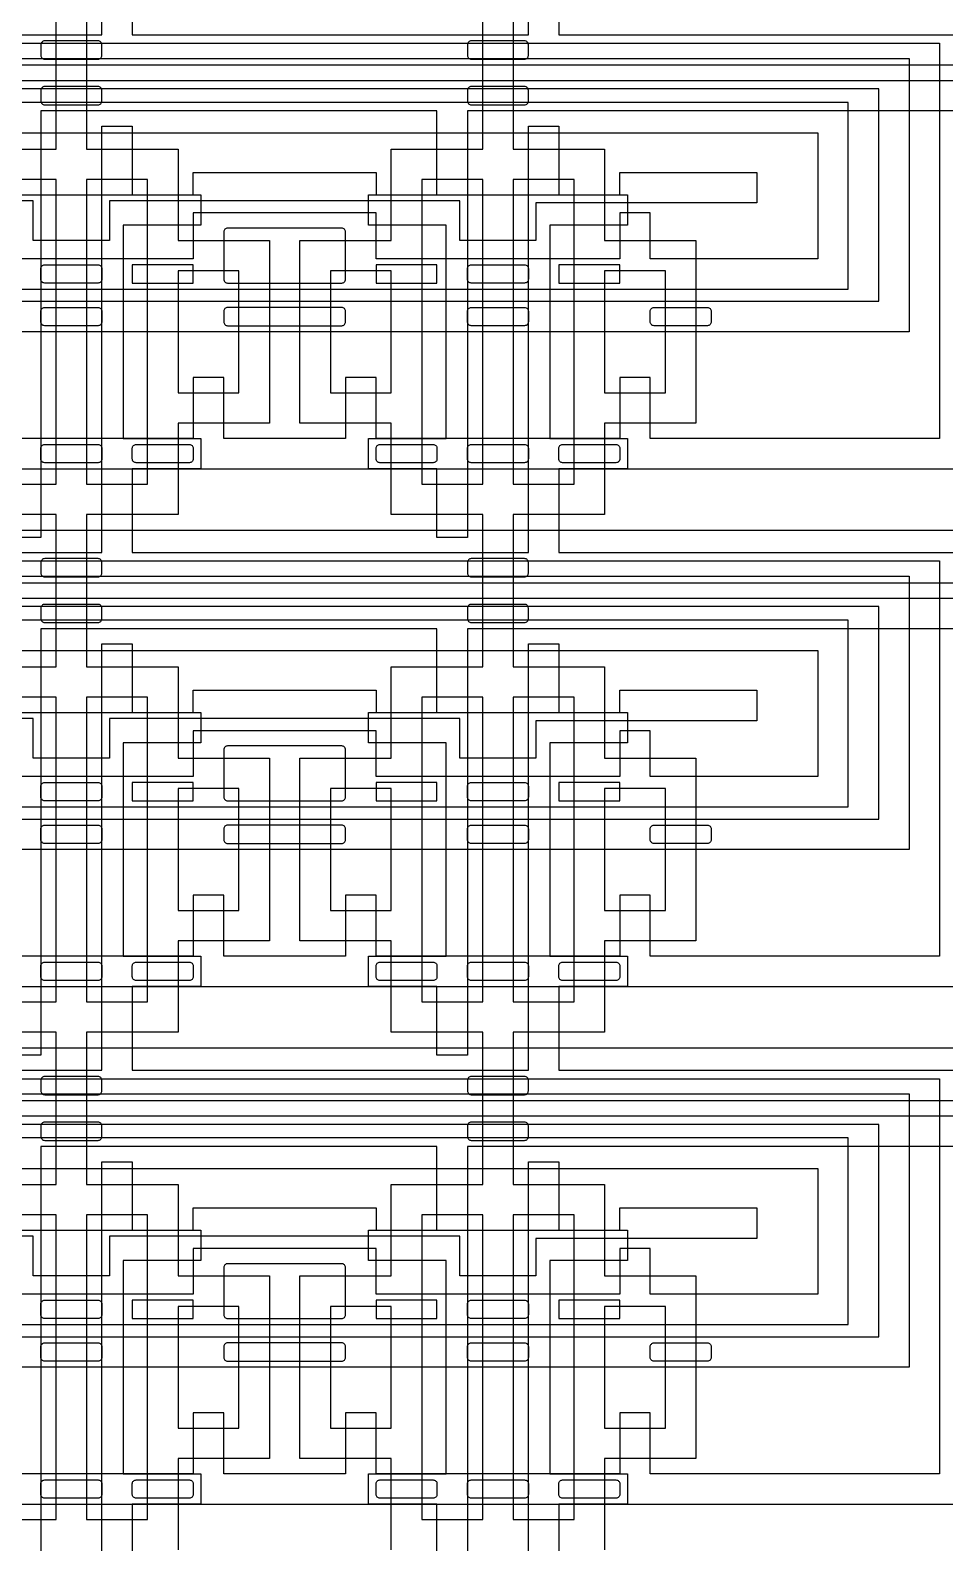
# Model space of a CAD drawing. Extents: x 0 to 194465, y -118660 to 40475.
# Drawn here: x 38877 to 41879, y 13247 to 18213 of the extents above; entities that cross this region are included whole.
import ezdxf

# ---------------------------------------------------------------- set-up
doc = ezdxf.new("R2010")
doc.units = 13
for name, color, linetype in [('Control 1 - Push up', 6, 'Continuous'), ('Control 2 - Push down', 1, 'Continuous'), ('Flow', 5, 'Continuous')]:
    doc.layers.add(name, color=color, linetype=linetype)

msp = doc.modelspace()

# ---------------------------------------------------------------- linework, layer by layer
at = {"layer": 'Control 1 - Push up'}
for points in [[(18462.498876, 16773.1072), (41962.498876, 16773.1072), (41962.498876, 18270.606938), (18462.498876, 18270.606938)], [(18362.498876, 18170.606938), (41862.498876, 18170.606938), (41862.498876, 16873.1072), (40912.498876, 16873.1072), (40912.498876, 17073.1072), (40812.498876, 17073.1072), (40812.498876, 16873.1072), (40012.498876, 16873.1072), (40012.498876, 17073.1072), (39912.498876, 17073.1072), (39912.498876, 16873.1072), (39512.498876, 16873.1072), (39512.498876, 17073.1072), (39412.498876, 17073.1072), (39412.498876, 16873.1072), (38612.498876, 16873.1072)], [(18262.498876, 18120.606938), (41762.498876, 18120.606938), (41762.498876, 17223.1072), (18262.498876, 17223.1072)], [(18162.498876, 17323.106938), (41662.498876, 17323.1072), (41662.498876, 18020.606938), (18162.498876, 18020.606938)], [(18062.498876, 17363.106939), (41562.498876, 17363.107199), (41562.498876, 17976.067922), (18062.498876, 17976.067922)], [(17962.498876, 17876.067922), (41462.498876, 17876.067922), (41462.498876, 17463.1072), (40912.498876, 17463.1072), (40912.498876, 17613.1072), (40812.498876, 17613.1072), (40812.498876, 17463.1072), (40012.498876, 17463.1072), (40012.498876, 17613.1072), (39412.498876, 17613.1072), (39412.498876, 17463.1072), (38612.498876, 17463.1072), (38612.498876, 17613.1072), (38012.498876, 17613.1072), (38012.498876, 17463.1072), (37212.498876, 17463.1072), (37212.498876, 17613.1072), (36612.498876, 17613.1072), (36612.498876, 17463.1072), (35812.498876, 17463.1072), (35812.498876, 17613.1072), (35212.498876, 17613.1072)], [(38612.498876, 17673.1072), (39412.498876, 17673.1072), (39412.498876, 17746.1072), (40012.498876, 17746.1072), (40012.498876, 17673.1072), (40812.498876, 17673.1072), (40812.498876, 17746.1072), (41262.498876, 17746.1072), (41262.498876, 17646.1072), (40537.498876, 17646.1072), (40537.498876, 17523.1072), (40287.498876, 17523.1072), (40287.498876, 17653.1072), (39137.498876, 17653.1072), (39137.498876, 17523.1072), (38887.498876, 17523.1072), (38887.498876, 17653.1072), (37737.498876, 17653.1072)], [(18462.498876, 15073.1072), (41962.498876, 15073.1072), (41962.498876, 16570.606938), (18462.498876, 16570.606938)], [(18362.498876, 16470.606938), (41862.498876, 16470.606938), (41862.498876, 15173.1072), (40912.498876, 15173.1072), (40912.498876, 15373.1072), (40812.498876, 15373.1072), (40812.498876, 15173.1072), (40012.498876, 15173.1072), (40012.498876, 15373.1072), (39912.498876, 15373.1072), (39912.498876, 15173.1072), (39512.498876, 15173.1072), (39512.498876, 15373.1072), (39412.498876, 15373.1072), (39412.498876, 15173.1072), (38612.498876, 15173.1072)], [(18262.498876, 16420.606938), (41762.498876, 16420.606938), (41762.498876, 15523.1072), (18262.498876, 15523.1072)], [(18162.498876, 15623.106938), (41662.498876, 15623.1072), (41662.498876, 16320.606938), (18162.498876, 16320.606938)], [(18062.498876, 15663.106939), (41562.498876, 15663.107199), (41562.498876, 16276.067922), (18062.498876, 16276.067922)], [(17962.498876, 16176.067922), (41462.498876, 16176.067922), (41462.498876, 15763.1072), (40912.498876, 15763.1072), (40912.498876, 15913.1072), (40812.498876, 15913.1072), (40812.498876, 15763.1072), (40012.498876, 15763.1072), (40012.498876, 15913.1072), (39412.498876, 15913.1072), (39412.498876, 15763.1072), (38612.498876, 15763.1072), (38612.498876, 15913.1072), (38012.498876, 15913.1072), (38012.498876, 15763.1072), (37212.498876, 15763.1072), (37212.498876, 15913.1072), (36612.498876, 15913.1072), (36612.498876, 15763.1072), (35812.498876, 15763.1072), (35812.498876, 15913.1072), (35212.498876, 15913.1072)], [(38612.498876, 15973.1072), (39412.498876, 15973.1072), (39412.498876, 16046.1072), (40012.498876, 16046.1072), (40012.498876, 15973.1072), (40812.498876, 15973.1072), (40812.498876, 16046.1072), (41262.498876, 16046.1072), (41262.498876, 15946.1072), (40537.498876, 15946.1072), (40537.498876, 15823.1072), (40287.498876, 15823.1072), (40287.498876, 15953.1072), (39137.498876, 15953.1072), (39137.498876, 15823.1072), (38887.498876, 15823.1072), (38887.498876, 15953.1072), (37737.498876, 15953.1072)], [(18462.498876, 13373.1072), (41962.498876, 13373.1072), (41962.498876, 14870.606938), (18462.498876, 14870.606938)], [(18362.498876, 14770.606938), (41862.498876, 14770.606938), (41862.498876, 13473.1072), (40912.498876, 13473.1072), (40912.498876, 13673.1072), (40812.498876, 13673.1072), (40812.498876, 13473.1072), (40012.498876, 13473.1072), (40012.498876, 13673.1072), (39912.498876, 13673.1072), (39912.498876, 13473.1072), (39512.498876, 13473.1072), (39512.498876, 13673.1072), (39412.498876, 13673.1072), (39412.498876, 13473.1072), (38612.498876, 13473.1072)], [(18262.498876, 14720.606938), (41762.498876, 14720.606938), (41762.498876, 13823.1072), (18262.498876, 13823.1072)], [(18162.498876, 13923.106938), (41662.498876, 13923.1072), (41662.498876, 14620.606938), (18162.498876, 14620.606938)], [(18062.498876, 13963.106939), (41562.498876, 13963.107199), (41562.498876, 14576.067922), (18062.498876, 14576.067922)], [(17962.498876, 14476.067922), (41462.498876, 14476.067922), (41462.498876, 14063.1072), (40912.498876, 14063.1072), (40912.498876, 14213.1072), (40812.498876, 14213.1072), (40812.498876, 14063.1072), (40012.498876, 14063.1072), (40012.498876, 14213.1072), (39412.498876, 14213.1072), (39412.498876, 14063.1072), (38612.498876, 14063.1072), (38612.498876, 14213.1072), (38012.498876, 14213.1072), (38012.498876, 14063.1072), (37212.498876, 14063.1072), (37212.498876, 14213.1072), (36612.498876, 14213.1072), (36612.498876, 14063.1072), (35812.498876, 14063.1072), (35812.498876, 14213.1072), (35212.498876, 14213.1072)], [(38612.498876, 14273.1072), (39412.498876, 14273.1072), (39412.498876, 14346.1072), (40012.498876, 14346.1072), (40012.498876, 14273.1072), (40812.498876, 14273.1072), (40812.498876, 14346.1072), (41262.498876, 14346.1072), (41262.498876, 14246.1072), (40537.498876, 14246.1072), (40537.498876, 14123.1072), (40287.498876, 14123.1072), (40287.498876, 14253.1072), (39137.498876, 14253.1072), (39137.498876, 14123.1072), (38887.498876, 14123.1072), (38887.498876, 14253.1072), (37737.498876, 14253.1072)]]:
    msp.add_lwpolyline(points, dxfattribs=at)
for points in [[(39912.498876, 17550.6072, 0.414214), (39899.998876, 17563.1072), (39524.998876, 17563.1072, 0.414214), (39512.498876, 17550.6072), (39512.498876, 17395.6072, 0.414214), (39524.998876, 17383.1072), (39899.998876, 17383.1072, 0.414214), (39912.498876, 17395.6072)], [(38924.998876, 17383.1072, -0.414214), (38912.498876, 17395.6072), (38912.498876, 17430.6072, -0.414214), (38924.998876, 17443.1072), (39099.998876, 17443.1072, -0.414214), (39112.498876, 17430.6072), (39112.498876, 17395.6072, -0.414214), (39099.998876, 17383.1072)], [(40324.998876, 17383.1072, -0.414214), (40312.498876, 17395.6072), (40312.498876, 17430.6072, -0.414214), (40324.998876, 17443.1072), (40499.998876, 17443.1072, -0.414214), (40512.498876, 17430.6072), (40512.498876, 17395.6072, -0.414214), (40499.998876, 17383.1072)], [(38924.998876, 17243.1072, -0.414214), (38912.498876, 17255.6072), (38912.498876, 17290.6072, -0.414214), (38924.998876, 17303.1072), (39099.998876, 17303.1072, -0.414214), (39112.498876, 17290.6072), (39112.498876, 17255.6072, -0.414214), (39099.998876, 17243.1072)], [(39524.998876, 17243.1072), (39899.998876, 17243.1072, 0.414214), (39912.498876, 17255.6072), (39912.498876, 17290.6072, 0.414214), (39899.998876, 17303.1072), (39524.998876, 17303.1072, 0.414214), (39512.498876, 17290.6072), (39512.498876, 17255.6072, 0.414214)], [(40324.998876, 17243.1072, -0.414214), (40312.498876, 17255.6072), (40312.498876, 17290.6072, -0.414214), (40324.998876, 17303.1072), (40499.998876, 17303.1072, -0.414214), (40512.498876, 17290.6072), (40512.498876, 17255.6072, -0.414214), (40499.998876, 17243.1072)], [(40924.998876, 17243.1072, -0.414214), (40912.498876, 17255.6072), (40912.498876, 17290.6072, -0.414214), (40924.998876, 17303.1072), (41099.998876, 17303.1072, -0.414214), (41112.498876, 17290.6072), (41112.498876, 17255.6072, -0.414214), (41099.998876, 17243.1072)], [(38924.998876, 16793.1072, -0.414214), (38912.498876, 16805.6072), (38912.498876, 16840.6072, -0.414214), (38924.998876, 16853.1072), (39099.998876, 16853.1072, -0.414214), (39112.498876, 16840.6072), (39112.498876, 16805.6072, -0.414214), (39099.998876, 16793.1072)], [(39224.998876, 16793.1072, -0.414214), (39212.498876, 16805.6072), (39212.498876, 16840.6072, -0.414214), (39224.998876, 16853.1072), (39399.998876, 16853.1072, -0.414214), (39412.498876, 16840.6072), (39412.498876, 16805.6072, -0.414214), (39399.998876, 16793.1072)], [(40024.998876, 16793.1072, -0.414214), (40012.498876, 16805.6072), (40012.498876, 16840.6072, -0.414214), (40024.998876, 16853.1072), (40199.998876, 16853.1072, -0.414214), (40212.498876, 16840.6072), (40212.498876, 16805.6072, -0.414214), (40199.998876, 16793.1072)], [(40324.998876, 16793.1072, -0.414214), (40312.498876, 16805.6072), (40312.498876, 16840.6072, -0.414214), (40324.998876, 16853.1072), (40499.998876, 16853.1072, -0.414214), (40512.498876, 16840.6072), (40512.498876, 16805.6072, -0.414214), (40499.998876, 16793.1072)], [(40624.998876, 16793.1072, -0.414214), (40612.498876, 16805.6072), (40612.498876, 16840.6072, -0.414214), (40624.998876, 16853.1072), (40799.998876, 16853.1072, -0.414214), (40812.498876, 16840.6072), (40812.498876, 16805.6072, -0.414214), (40799.998876, 16793.1072)], [(39912.498876, 15850.6072, 0.414214), (39899.998876, 15863.1072), (39524.998876, 15863.1072, 0.414214), (39512.498876, 15850.6072), (39512.498876, 15695.6072, 0.414214), (39524.998876, 15683.1072), (39899.998876, 15683.1072, 0.414214), (39912.498876, 15695.6072)], [(38924.998876, 15683.1072, -0.414214), (38912.498876, 15695.6072), (38912.498876, 15730.6072, -0.414214), (38924.998876, 15743.1072), (39099.998876, 15743.1072, -0.414214), (39112.498876, 15730.6072), (39112.498876, 15695.6072, -0.414214), (39099.998876, 15683.1072)], [(40324.998876, 15683.1072, -0.414214), (40312.498876, 15695.6072), (40312.498876, 15730.6072, -0.414214), (40324.998876, 15743.1072), (40499.998876, 15743.1072, -0.414214), (40512.498876, 15730.6072), (40512.498876, 15695.6072, -0.414214), (40499.998876, 15683.1072)], [(38924.998876, 15543.1072, -0.414214), (38912.498876, 15555.6072), (38912.498876, 15590.6072, -0.414214), (38924.998876, 15603.1072), (39099.998876, 15603.1072, -0.414214), (39112.498876, 15590.6072), (39112.498876, 15555.6072, -0.414214), (39099.998876, 15543.1072)], [(39524.998876, 15543.1072), (39899.998876, 15543.1072, 0.414214), (39912.498876, 15555.6072), (39912.498876, 15590.6072, 0.414214), (39899.998876, 15603.1072), (39524.998876, 15603.1072, 0.414214), (39512.498876, 15590.6072), (39512.498876, 15555.6072, 0.414214)], [(40324.998876, 15543.1072, -0.414214), (40312.498876, 15555.6072), (40312.498876, 15590.6072, -0.414214), (40324.998876, 15603.1072), (40499.998876, 15603.1072, -0.414214), (40512.498876, 15590.6072), (40512.498876, 15555.6072, -0.414214), (40499.998876, 15543.1072)], [(40924.998876, 15543.1072, -0.414214), (40912.498876, 15555.6072), (40912.498876, 15590.6072, -0.414214), (40924.998876, 15603.1072), (41099.998876, 15603.1072, -0.414214), (41112.498876, 15590.6072), (41112.498876, 15555.6072, -0.414214), (41099.998876, 15543.1072)], [(38924.998876, 15093.1072, -0.414214), (38912.498876, 15105.6072), (38912.498876, 15140.6072, -0.414214), (38924.998876, 15153.1072), (39099.998876, 15153.1072, -0.414214), (39112.498876, 15140.6072), (39112.498876, 15105.6072, -0.414214), (39099.998876, 15093.1072)], [(39224.998876, 15093.1072, -0.414214), (39212.498876, 15105.6072), (39212.498876, 15140.6072, -0.414214), (39224.998876, 15153.1072), (39399.998876, 15153.1072, -0.414214), (39412.498876, 15140.6072), (39412.498876, 15105.6072, -0.414214), (39399.998876, 15093.1072)], [(40024.998876, 15093.1072, -0.414214), (40012.498876, 15105.6072), (40012.498876, 15140.6072, -0.414214), (40024.998876, 15153.1072), (40199.998876, 15153.1072, -0.414214), (40212.498876, 15140.6072), (40212.498876, 15105.6072, -0.414214), (40199.998876, 15093.1072)], [(40324.998876, 15093.1072, -0.414214), (40312.498876, 15105.6072), (40312.498876, 15140.6072, -0.414214), (40324.998876, 15153.1072), (40499.998876, 15153.1072, -0.414214), (40512.498876, 15140.6072), (40512.498876, 15105.6072, -0.414214), (40499.998876, 15093.1072)], [(40624.998876, 15093.1072, -0.414214), (40612.498876, 15105.6072), (40612.498876, 15140.6072, -0.414214), (40624.998876, 15153.1072), (40799.998876, 15153.1072, -0.414214), (40812.498876, 15140.6072), (40812.498876, 15105.6072, -0.414214), (40799.998876, 15093.1072)], [(39912.498876, 14150.6072, 0.414214), (39899.998876, 14163.1072), (39524.998876, 14163.1072, 0.414214), (39512.498876, 14150.6072), (39512.498876, 13995.6072, 0.414214), (39524.998876, 13983.1072), (39899.998876, 13983.1072, 0.414214), (39912.498876, 13995.6072)], [(38924.998876, 13983.1072, -0.414214), (38912.498876, 13995.6072), (38912.498876, 14030.6072, -0.414214), (38924.998876, 14043.1072), (39099.998876, 14043.1072, -0.414214), (39112.498876, 14030.6072), (39112.498876, 13995.6072, -0.414214), (39099.998876, 13983.1072)], [(40324.998876, 13983.1072, -0.414214), (40312.498876, 13995.6072), (40312.498876, 14030.6072, -0.414214), (40324.998876, 14043.1072), (40499.998876, 14043.1072, -0.414214), (40512.498876, 14030.6072), (40512.498876, 13995.6072, -0.414214), (40499.998876, 13983.1072)], [(38924.998876, 13843.1072, -0.414214), (38912.498876, 13855.6072), (38912.498876, 13890.6072, -0.414214), (38924.998876, 13903.1072), (39099.998876, 13903.1072, -0.414214), (39112.498876, 13890.6072), (39112.498876, 13855.6072, -0.414214), (39099.998876, 13843.1072)], [(39524.998876, 13843.1072), (39899.998876, 13843.1072, 0.414214), (39912.498876, 13855.6072), (39912.498876, 13890.6072, 0.414214), (39899.998876, 13903.1072), (39524.998876, 13903.1072, 0.414214), (39512.498876, 13890.6072), (39512.498876, 13855.6072, 0.414214)], [(40324.998876, 13843.1072, -0.414214), (40312.498876, 13855.6072), (40312.498876, 13890.6072, -0.414214), (40324.998876, 13903.1072), (40499.998876, 13903.1072, -0.414214), (40512.498876, 13890.6072), (40512.498876, 13855.6072, -0.414214), (40499.998876, 13843.1072)], [(40924.998876, 13843.1072, -0.414214), (40912.498876, 13855.6072), (40912.498876, 13890.6072, -0.414214), (40924.998876, 13903.1072), (41099.998876, 13903.1072, -0.414214), (41112.498876, 13890.6072), (41112.498876, 13855.6072, -0.414214), (41099.998876, 13843.1072)], [(38924.998876, 13393.1072, -0.414214), (38912.498876, 13405.6072), (38912.498876, 13440.6072, -0.414214), (38924.998876, 13453.1072), (39099.998876, 13453.1072, -0.414214), (39112.498876, 13440.6072), (39112.498876, 13405.6072, -0.414214), (39099.998876, 13393.1072)], [(39224.998876, 13393.1072, -0.414214), (39212.498876, 13405.6072), (39212.498876, 13440.6072, -0.414214), (39224.998876, 13453.1072), (39399.998876, 13453.1072, -0.414214), (39412.498876, 13440.6072), (39412.498876, 13405.6072, -0.414214), (39399.998876, 13393.1072)], [(40024.998876, 13393.1072, -0.414214), (40012.498876, 13405.6072), (40012.498876, 13440.6072, -0.414214), (40024.998876, 13453.1072), (40199.998876, 13453.1072, -0.414214), (40212.498876, 13440.6072), (40212.498876, 13405.6072, -0.414214), (40199.998876, 13393.1072)], [(40324.998876, 13393.1072, -0.414214), (40312.498876, 13405.6072), (40312.498876, 13440.6072, -0.414214), (40324.998876, 13453.1072), (40499.998876, 13453.1072, -0.414214), (40512.498876, 13440.6072), (40512.498876, 13405.6072, -0.414214), (40499.998876, 13393.1072)], [(40624.998876, 13393.1072, -0.414214), (40612.498876, 13405.6072), (40612.498876, 13440.6072, -0.414214), (40624.998876, 13453.1072), (40799.998876, 13453.1072, -0.414214), (40812.498876, 13440.6072), (40812.498876, 13405.6072, -0.414214), (40799.998876, 13393.1072)]]:
    msp.add_lwpolyline(points, format="xyb", close=True, dxfattribs=at)
for points in [[(39412.498876, 17443.1072), (39212.498876, 17443.1072), (39212.498876, 17383.1072), (39412.498876, 17383.1072)], [(40212.498876, 17443.1072), (40012.498876, 17443.1072), (40012.498876, 17383.1072), (40212.498876, 17383.1072)], [(40812.498876, 17443.1072), (40612.498876, 17443.1072), (40612.498876, 17383.1072), (40812.498876, 17383.1072)], [(39412.498876, 15743.1072), (39212.498876, 15743.1072), (39212.498876, 15683.1072), (39412.498876, 15683.1072)], [(40212.498876, 15743.1072), (40012.498876, 15743.1072), (40012.498876, 15683.1072), (40212.498876, 15683.1072)], [(40812.498876, 15743.1072), (40612.498876, 15743.1072), (40612.498876, 15683.1072), (40812.498876, 15683.1072)], [(39412.498876, 14043.1072), (39212.498876, 14043.1072), (39212.498876, 13983.1072), (39412.498876, 13983.1072)], [(40212.498876, 14043.1072), (40012.498876, 14043.1072), (40012.498876, 13983.1072), (40212.498876, 13983.1072)], [(40812.498876, 14043.1072), (40612.498876, 14043.1072), (40612.498876, 13983.1072), (40812.498876, 13983.1072)]]:
    msp.add_lwpolyline(points, close=True, dxfattribs=at)
at = {"layer": 'Control 2 - Push down'}
for points in [[(37812.498876, 18473.1072), (37812.498876, 18198.1072), (39112.498876, 18198.1072), (39112.498876, 19598.1072)], [(39212.498876, 18473.1072), (39212.498876, 18198.1072), (40512.498876, 18198.1072), (40512.498876, 19598.1072)], [(40612.498876, 18473.1072), (40612.498876, 18198.1072), (44962.498876, 18198.1072), (44962.498876, 18098.1072), (19512.498876, 18098.1072)], [(19212.498876, 18048.1072), (44962.498876, 18048.1072)], [(44962.498876, 17948.1072), (40312.498876, 17948.1072), (40312.498876, 16548.1072), (40212.498876, 16548.1072), (40212.498876, 16773.1072), (39987.498876, 16773.1072), (39987.498876, 16873.1072), (40242.498876, 16873.1072), (40242.498876, 17573.1072), (39987.498876, 17573.1072), (39987.498876, 17673.1072), (40212.498876, 17673.1072), (40212.498876, 17948.1072), (38912.498876, 17948.1072), (38912.498876, 16548.1072), (38812.498876, 16548.1072)], [(37812.498876, 16498.1072), (39112.498876, 16498.1072), (39112.498876, 17898.1072), (39212.498876, 17898.1072), (39212.498876, 17673.1072), (39437.498876, 17673.1072), (39437.498876, 17573.1072), (39182.498876, 17573.1072), (39182.498876, 16873.1072), (39437.498876, 16873.1072), (39437.498876, 16773.1072), (39212.498876, 16773.1072), (39212.498876, 16498.1072), (40512.498876, 16498.1072), (40512.498876, 17898.1072), (40612.498876, 17898.1072), (40612.498876, 17673.1072), (40837.498876, 17673.1072), (40837.498876, 17573.1072), (40582.498876, 17573.1072), (40582.498876, 16873.1072), (40837.498876, 16873.1072), (40837.498876, 16773.1072), (40612.498876, 16773.1072), (40612.498876, 16498.1072), (44962.498876, 16498.1072)], [(44962.498876, 16398.1072), (19512.498876, 16398.1072)], [(19212.498876, 16348.1072), (44962.498876, 16348.1072)], [(44962.498876, 16248.1072), (40312.498876, 16248.1072), (40312.498876, 14848.1072), (40212.498876, 14848.1072), (40212.498876, 15073.1072), (39987.498876, 15073.1072), (39987.498876, 15173.1072), (40242.498876, 15173.1072), (40242.498876, 15873.1072), (39987.498876, 15873.1072), (39987.498876, 15973.1072), (40212.498876, 15973.1072), (40212.498876, 16248.1072), (38912.498876, 16248.1072), (38912.498876, 14848.1072), (38812.498876, 14848.1072)], [(37812.498876, 14798.1072), (39112.498876, 14798.1072), (39112.498876, 16198.1072), (39212.498876, 16198.1072), (39212.498876, 15973.1072), (39437.498876, 15973.1072), (39437.498876, 15873.1072), (39182.498876, 15873.1072), (39182.498876, 15173.1072), (39437.498876, 15173.1072), (39437.498876, 15073.1072), (39212.498876, 15073.1072), (39212.498876, 14798.1072), (40512.498876, 14798.1072), (40512.498876, 16198.1072), (40612.498876, 16198.1072), (40612.498876, 15973.1072), (40837.498876, 15973.1072), (40837.498876, 15873.1072), (40582.498876, 15873.1072), (40582.498876, 15173.1072), (40837.498876, 15173.1072), (40837.498876, 15073.1072), (40612.498876, 15073.1072), (40612.498876, 14798.1072), (44962.498876, 14798.1072)], [(44962.498876, 14698.1072), (19512.498876, 14698.1072)], [(19212.498876, 14648.1072), (44962.498876, 14648.1072), (44962.498876, 14548.1072), (40312.498876, 14548.1072), (40312.498876, 13148.1072)], [(40212.498876, 13148.1072), (40212.498876, 13373.1072), (39987.498876, 13373.1072), (39987.498876, 13473.1072), (40242.498876, 13473.1072), (40242.498876, 14173.1072), (39987.498876, 14173.1072), (39987.498876, 14273.1072), (40212.498876, 14273.1072), (40212.498876, 14548.1072), (38912.498876, 14548.1072), (38912.498876, 13148.1072)], [(39112.498876, 13098.1072), (39112.498876, 14498.1072), (39212.498876, 14498.1072), (39212.498876, 14273.1072), (39437.498876, 14273.1072), (39437.498876, 14173.1072), (39182.498876, 14173.1072), (39182.498876, 13473.1072), (39437.498876, 13473.1072), (39437.498876, 13373.1072), (39212.498876, 13373.1072), (39212.498876, 13098.1072)], [(40512.498876, 13098.1072), (40512.498876, 14498.1072), (40612.498876, 14498.1072), (40612.498876, 14273.1072), (40837.498876, 14273.1072), (40837.498876, 14173.1072), (40582.498876, 14173.1072), (40582.498876, 13473.1072), (40837.498876, 13473.1072), (40837.498876, 13373.1072), (40612.498876, 13373.1072), (40612.498876, 13098.1072)]]:
    msp.add_lwpolyline(points, dxfattribs=at)
for points in [[(39099.998876, 18178.1072), (38924.998876, 18178.1072, 0.414214), (38912.498876, 18165.6072), (38912.498876, 18130.6072, 0.414214), (38924.998876, 18118.1072), (39099.998876, 18118.1072, 0.414214), (39112.498876, 18130.6072), (39112.498876, 18165.6072, 0.414214)], [(40499.998876, 18178.1072), (40324.998876, 18178.1072, 0.414214), (40312.498876, 18165.6072), (40312.498876, 18130.6072, 0.414214), (40324.998876, 18118.1072), (40499.998876, 18118.1072, 0.414214), (40512.498876, 18130.6072), (40512.498876, 18165.6072, 0.414214)], [(39099.998876, 18028.1072), (38924.998876, 18028.1072, 0.414214), (38912.498876, 18015.6072), (38912.498876, 17980.6072, 0.414214), (38924.998876, 17968.1072), (39099.998876, 17968.1072, 0.414214), (39112.498876, 17980.6072), (39112.498876, 18015.6072, 0.414214)], [(40499.998876, 18028.1072), (40324.998876, 18028.1072, 0.414214), (40312.498876, 18015.6072), (40312.498876, 17980.6072, 0.414214), (40324.998876, 17968.1072), (40499.998876, 17968.1072, 0.414214), (40512.498876, 17980.6072), (40512.498876, 18015.6072, 0.414214)], [(39099.998876, 16478.1072), (38924.998876, 16478.1072, 0.414214), (38912.498876, 16465.6072), (38912.498876, 16430.6072, 0.414214), (38924.998876, 16418.1072), (39099.998876, 16418.1072, 0.414214), (39112.498876, 16430.6072), (39112.498876, 16465.6072, 0.414214)], [(40499.998876, 16478.1072), (40324.998876, 16478.1072, 0.414214), (40312.498876, 16465.6072), (40312.498876, 16430.6072, 0.414214), (40324.998876, 16418.1072), (40499.998876, 16418.1072, 0.414214), (40512.498876, 16430.6072), (40512.498876, 16465.6072, 0.414214)], [(39099.998876, 16328.1072), (38924.998876, 16328.1072, 0.414214), (38912.498876, 16315.6072), (38912.498876, 16280.6072, 0.414214), (38924.998876, 16268.1072), (39099.998876, 16268.1072, 0.414214), (39112.498876, 16280.6072), (39112.498876, 16315.6072, 0.414214)], [(40499.998876, 16328.1072), (40324.998876, 16328.1072, 0.414214), (40312.498876, 16315.6072), (40312.498876, 16280.6072, 0.414214), (40324.998876, 16268.1072), (40499.998876, 16268.1072, 0.414214), (40512.498876, 16280.6072), (40512.498876, 16315.6072, 0.414214)], [(39099.998876, 14778.1072), (38924.998876, 14778.1072, 0.414214), (38912.498876, 14765.6072), (38912.498876, 14730.6072, 0.414214), (38924.998876, 14718.1072), (39099.998876, 14718.1072, 0.414214), (39112.498876, 14730.6072), (39112.498876, 14765.6072, 0.414214)], [(40499.998876, 14778.1072), (40324.998876, 14778.1072, 0.414214), (40312.498876, 14765.6072), (40312.498876, 14730.6072, 0.414214), (40324.998876, 14718.1072), (40499.998876, 14718.1072, 0.414214), (40512.498876, 14730.6072), (40512.498876, 14765.6072, 0.414214)], [(39099.998876, 14628.1072), (38924.998876, 14628.1072, 0.414214), (38912.498876, 14615.6072), (38912.498876, 14580.6072, 0.414214), (38924.998876, 14568.1072), (39099.998876, 14568.1072, 0.414214), (39112.498876, 14580.6072), (39112.498876, 14615.6072, 0.414214)], [(40499.998876, 14628.1072), (40324.998876, 14628.1072, 0.414214), (40312.498876, 14615.6072), (40312.498876, 14580.6072, 0.414214), (40324.998876, 14568.1072), (40499.998876, 14568.1072, 0.414214), (40512.498876, 14580.6072), (40512.498876, 14615.6072, 0.414214)]]:
    msp.add_lwpolyline(points, format="xyb", close=True, dxfattribs=at)
at = {"layer": 'Flow'}
for points in [[(38662.498876, 17823.1072), (38962.498876, 17823.1072), (38962.498876, 18073.1072), (38962.498876, 18323.1072)], [(39062.498876, 18323.1072), (39062.498876, 18073.1072), (39062.498876, 17823.1072), (39362.498876, 17823.1072), (39362.498876, 17523.1072), (39662.498876, 17523.1072), (39662.498876, 16923.1072), (39362.498876, 16923.1072), (39362.498876, 16623.1072), (39062.498876, 16623.1072), (39062.498876, 16373.1072), (39062.498876, 16123.1072), (39362.498876, 16123.1072), (39362.498876, 15823.1072), (39662.498876, 15823.1072), (39662.498876, 15223.1072), (39362.498876, 15223.1072), (39362.498876, 14923.1072), (39062.498876, 14923.1072), (39062.498876, 14673.1072), (39062.498876, 14423.1072), (39362.498876, 14423.1072), (39362.498876, 14123.1072), (39662.498876, 14123.1072), (39662.498876, 13523.1072), (39362.498876, 13523.1072), (39362.498876, 13223.1072)], [(40062.498876, 13223.1072), (40062.498876, 13523.1072), (39762.498876, 13523.1072), (39762.498876, 14123.1072), (40062.498876, 14123.1072), (40062.498876, 14423.1072), (40362.498876, 14423.1072), (40362.498876, 14673.1072), (40362.498876, 14923.1072), (40062.498876, 14923.1072), (40062.498876, 15223.1072), (39762.498876, 15223.1072), (39762.498876, 15823.1072), (40062.498876, 15823.1072), (40062.498876, 16123.1072), (40362.498876, 16123.1072), (40362.498876, 16373.1072), (40362.498876, 16623.1072), (40062.498876, 16623.1072), (40062.498876, 16923.1072), (39762.498876, 16923.1072), (39762.498876, 17523.1072), (40062.498876, 17523.1072), (40062.498876, 17823.1072), (40362.498876, 17823.1072), (40362.498876, 18073.1072), (40362.498876, 18323.1072)], [(40462.498876, 18323.1072), (40462.498876, 18073.1072), (40462.498876, 17823.1072), (40762.498876, 17823.1072), (40762.498876, 17523.1072), (41062.498876, 17523.1072), (41062.498876, 16923.1072), (40762.498876, 16923.1072), (40762.498876, 16623.1072), (40462.498876, 16623.1072), (40462.498876, 16373.1072), (40462.498876, 16123.1072), (40762.498876, 16123.1072), (40762.498876, 15823.1072), (41062.498876, 15823.1072), (41062.498876, 15223.1072), (40762.498876, 15223.1072), (40762.498876, 14923.1072), (40462.498876, 14923.1072), (40462.498876, 14673.1072), (40462.498876, 14423.1072), (40762.498876, 14423.1072), (40762.498876, 14123.1072), (41062.498876, 14123.1072), (41062.498876, 13523.1072), (40762.498876, 13523.1072), (40762.498876, 13223.1072)], [(38662.498876, 16123.1072), (38962.498876, 16123.1072), (38962.498876, 16373.1072), (38962.498876, 16623.1072), (38662.498876, 16623.1072)], [(38662.498876, 14423.1072), (38962.498876, 14423.1072), (38962.498876, 14673.1072), (38962.498876, 14923.1072), (38662.498876, 14923.1072)]]:
    msp.add_lwpolyline(points, dxfattribs=at)
for points in [[(38962.498876, 16723.1072), (38962.498876, 17723.1072), (38762.498876, 17723.1072), (38762.498876, 16723.1072)], [(39262.498876, 17723.1072), (39062.498876, 17723.1072), (39062.498876, 16723.1072), (39262.498876, 16723.1072)], [(40362.498876, 16723.1072), (40362.498876, 17723.1072), (40162.498876, 17723.1072), (40162.498876, 16723.1072)], [(40662.498876, 17723.1072), (40462.498876, 17723.1072), (40462.498876, 16723.1072), (40662.498876, 16723.1072)], [(39562.498876, 17423.1072), (39362.498876, 17423.1072), (39362.498876, 17023.1072), (39562.498876, 17023.1072)], [(40062.498876, 17023.1072), (40062.498876, 17423.1072), (39862.498876, 17423.1072), (39862.498876, 17023.1072)], [(40962.498876, 17423.1072), (40762.498876, 17423.1072), (40762.498876, 17023.1072), (40962.498876, 17023.1072)], [(38962.498876, 15023.1072), (38962.498876, 16023.1072), (38762.498876, 16023.1072), (38762.498876, 15023.1072)], [(39262.498876, 16023.1072), (39062.498876, 16023.1072), (39062.498876, 15023.1072), (39262.498876, 15023.1072)], [(40362.498876, 15023.1072), (40362.498876, 16023.1072), (40162.498876, 16023.1072), (40162.498876, 15023.1072)], [(40662.498876, 16023.1072), (40462.498876, 16023.1072), (40462.498876, 15023.1072), (40662.498876, 15023.1072)], [(39562.498876, 15723.1072), (39362.498876, 15723.1072), (39362.498876, 15323.1072), (39562.498876, 15323.1072)], [(40062.498876, 15323.1072), (40062.498876, 15723.1072), (39862.498876, 15723.1072), (39862.498876, 15323.1072)], [(40962.498876, 15723.1072), (40762.498876, 15723.1072), (40762.498876, 15323.1072), (40962.498876, 15323.1072)], [(38962.498876, 13323.1072), (38962.498876, 14323.1072), (38762.498876, 14323.1072), (38762.498876, 13323.1072)], [(39262.498876, 14323.1072), (39062.498876, 14323.1072), (39062.498876, 13323.1072), (39262.498876, 13323.1072)], [(40362.498876, 13323.1072), (40362.498876, 14323.1072), (40162.498876, 14323.1072), (40162.498876, 13323.1072)], [(40662.498876, 14323.1072), (40462.498876, 14323.1072), (40462.498876, 13323.1072), (40662.498876, 13323.1072)], [(39562.498876, 14023.1072), (39362.498876, 14023.1072), (39362.498876, 13623.1072), (39562.498876, 13623.1072)], [(40062.498876, 13623.1072), (40062.498876, 14023.1072), (39862.498876, 14023.1072), (39862.498876, 13623.1072)], [(40962.498876, 14023.1072), (40762.498876, 14023.1072), (40762.498876, 13623.1072), (40962.498876, 13623.1072)]]:
    msp.add_lwpolyline(points, close=True, dxfattribs=at)

doc.saveas('drawing.dxf')
